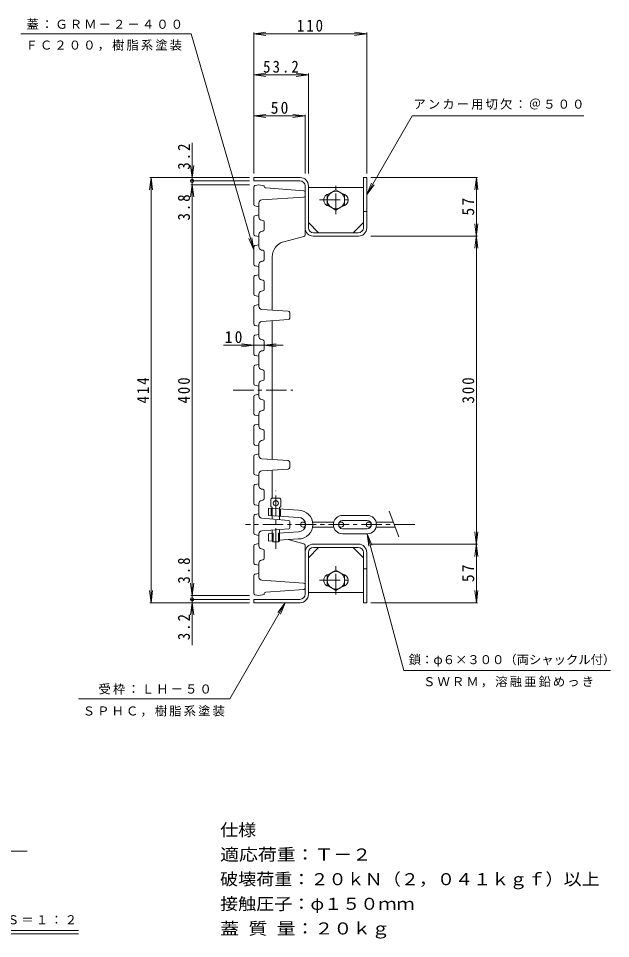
# Model space of a CAD drawing. Units: millimetres, scale not verified. Extents: x -732 to 739, y -549 to 491.
# Drawn here: x 163 to 739, y -405 to 491 of the extents above; entities that cross this region are included whole.
import ezdxf
from ezdxf.enums import TextEntityAlignment as Align

# ---------------------------------------------------------------- set-up
doc = ezdxf.new("R2010")
doc.units = ezdxf.units.MM
doc.header["$LTSCALE"] = 4
doc.header["$PDMODE"] = 32
doc.header["$PDSIZE"] = 3.2
doc.linetypes.add('CHAIN1', pattern=[8, 5, -1, 1, -1])
for name, color, linetype, lineweight in [('0-0_0', 3, 'Continuous', 9), ('0-1', 2, 'Continuous', 9), ('0-5', 7, 'Continuous', 9), ('0-E', 7, 'Continuous', 9), ('0-F', 7, 'Continuous', 9), ('1-3', 4, 'Continuous', 9), ('1-F', 7, 'Continuous', 9)]:
    doc.layers.add(name, color=color, linetype=linetype, lineweight=lineweight)
doc.styles.add('ＭＳ ゴシック', font='')
doc.styles.get('ＭＳ ゴシック').set_extended_font_data('MS Gothic')

msp = doc.modelspace()

# ---------------------------------------------------------------- linework, layer by layer
at = {"layer": '0-0_0'}
for p, q in [((392.072, 309.548), (392.072, 326.488)), ((397.072, 328.718), (393.278, 327.959)), ((397.072, 328.718), (402.072, 327.718)), ((402.072, 327.574), (402.072, 327.718)), ((403.922, 325.579), (440.684, 322.822)), ((399.872, 313.905), (440.672, 316.625)), ((442.072, 279.872), (442.072, 321.326)), ((397.072, 307.318), (393.278, 308.077)), ((397.072, 310.911), (397.072, 297.227)), ((392.072, 280.448), (392.072, 297.088)), ((393.278, 298.559), (397.072, 299.318)), ((399.484, 294.286), (400.866, 294.009)), ((402.072, 284.998), (402.072, 292.538)), ((397.072, 278.218), (393.278, 278.977)), ((397.072, 280.309), (397.072, 268.128)), ((400.866, 283.527), (399.484, 283.25)), ((440.957, 278.422), (421.221, 273.18)), ((393.278, 269.459), (397.072, 270.218)), ((392.072, 251.348), (392.072, 267.988)), ((399.484, 265.186), (400.866, 264.909)), ((402.072, 255.898), (402.072, 263.438)), ((397.072, 251.209), (397.072, 239.028)), ((400.866, 254.427), (399.484, 254.15)), ((410.072, 206.601), (410.072, 258.682)), ((397.072, 249.118), (393.278, 249.877)), ((392.072, 222.248), (392.072, 238.888)), ((393.278, 240.359), (397.072, 241.118)), ((399.484, 236.086), (400.866, 235.809)), ((402.072, 226.798), (402.072, 234.338)), ((400.866, 225.327), (399.484, 225.05)), ((397.072, 220.018), (393.278, 220.777)), ((397.072, 222.109), (397.072, 210.275)), ((392.072, 193.148), (392.072, 209.788)), ((393.278, 211.259), (397.072, 212.018)), ((399.872, 207.281), (425.672, 205.561)), ((399.872, 195.655), (425.672, 197.375)), ((427.072, 204.065), (427.072, 198.871)), ((397.072, 190.918), (393.278, 191.677)), ((397.072, 192.661), (397.072, 180.828)), ((410.072, 61.101), (410.072, 196.335)), ((392.072, 164.048), (392.072, 180.688)), ((393.278, 182.159), (397.072, 182.918)), ((399.484, 177.886), (400.866, 177.609)), ((402.072, 168.598), (402.072, 176.138)), ((397.072, 161.818), (393.278, 162.577)), ((397.072, 163.909), (397.072, 151.727)), ((400.866, 167.127), (399.484, 166.85)), ((393.278, 153.059), (397.072, 153.818)), ((392.072, 134.948), (392.072, 151.588)), ((399.484, 148.786), (400.866, 148.509)), ((402.072, 139.498), (402.072, 147.038)), ((397.072, 122.628), (397.072, 134.809)), ((400.866, 138.027), (399.484, 137.75)), ((397.072, 132.718), (393.278, 133.477)), ((392.072, 122.488), (392.072, 105.848)), ((397.072, 124.718), (393.278, 123.959)), ((399.483, 119.686), (400.866, 119.409)), ((402.072, 110.398), (402.072, 117.938)), ((399.484, 108.65), (400.866, 108.927)), ((393.278, 104.377), (397.072, 103.618)), ((397.072, 105.709), (397.072, 93.527)), ((392.072, 93.388), (392.072, 76.748)), ((397.072, 95.618), (393.278, 94.859)), ((399.484, 90.586), (400.866, 90.309)), ((402.072, 81.298), (402.072, 88.838)), ((393.278, 75.277), (397.072, 74.518)), ((397.072, 64.775), (397.072, 76.609)), ((400.866, 79.827), (399.484, 79.55)), ((392.072, 64.288), (392.072, 47.648)), ((397.072, 66.518), (393.278, 65.759)), ((399.872, 61.781), (425.672, 60.061)), ((427.072, 53.371), (427.072, 58.565)), ((393.278, 46.177), (397.072, 45.418)), ((397.072, 35.328), (397.072, 47.161)), ((399.872, 50.155), (425.672, 51.875)), ((410.072, 50.835), (410.072, 23.445)), ((397.072, 37.418), (393.278, 36.659)), ((392.072, 35.188), (392.072, 18.548)), ((399.484, 32.386), (400.866, 32.109)), ((402.072, 23.098), (402.072, 30.638)), ((397.072, 6.227), (397.072, 18.409)), ((400.866, 21.627), (399.484, 21.35)), ((408.572, 15.508), (408.572, 21.508)), ((416.572, 23.508), (410.572, 23.508)), ((393.278, 17.077), (397.072, 16.318)), ((406.572, 6.758), (406.572, 13.758)), ((406.572, 13.758), (435.572, 11.73)), ((410.072, 14.508), (408.572, 15.508)), ((409.072, 6.583), (409.072, 13.583)), ((410.072, 3.128), (410.072, 14.508)), ((417.072, 2.568), (417.072, 14.508)), ((418.072, 5.953), (418.072, 12.953)), ((523.753, 10.693), (533.475, -14.069)), ((392.072, 6.088), (392.072, -10.552)), ((397.072, 8.318), (393.278, 7.559)), ((426.152, 1.842), (399.833, 3.947)), ((406.572, 6.758), (435.572, 4.73)), ((427.072, 0.845), (427.072, -5.309)), ((442.11, 0.268), (440.072, 0.268)), ((469.926, 0.268), (449.347, 0.268)), ((477.072, 0.268), (475.449, 0.268)), ((502.572, 6.768), (478.572, 6.768)), ((502.572, 1.768), (478.572, 1.768)), ((504.072, 0.268), (505.694, 0.268)), ((511.218, 0.268), (527.846, 0.268)), ((426.152, -6.306), (399.833, -8.411)), ((410.072, -17.977), (410.072, -7.592)), ((417.072, -17.977), (417.072, -7.032)), ((442.11, -4.732), (440.072, -4.732)), ((469.926, -4.732), (449.347, -4.732)), ((477.072, -4.732), (475.449, -4.732)), ((502.572, -6.232), (478.572, -6.232)), ((504.072, -4.732), (505.694, -4.732)), ((511.218, -4.732), (529.809, -4.732)), ((393.278, -12.023), (397.072, -12.782)), ((397.072, -22.872), (397.072, -10.691)), ((406.572, -11.221), (411.072, -10.907)), ((406.572, -18.221), (406.572, -11.221)), ((406.572, -18.221), (411.072, -17.907)), ((411.072, -10.487), (410.072, -10.487)), ((411.072, -18.977), (411.072, -10.487)), ((416.072, -10.557), (435.572, -9.194)), ((416.072, -18.977), (416.072, -10.487)), ((417.072, -10.487), (416.072, -10.487)), ((416.072, -17.557), (435.572, -16.194)), ((440.957, -20.986), (425.553, -16.894)), ((502.572, -11.232), (478.572, -11.232)), ((392.072, -23.012), (392.072, -39.652)), ((397.072, -20.782), (393.278, -21.541)), ((399.484, -25.814), (400.866, -26.091)), ((411.072, -18.977), (410.072, -17.977)), ((416.072, -18.977), (411.072, -18.977)), ((416.072, -18.977), (417.072, -17.977)), ((442.072, -22.435), (442.072, -63.89)), ((402.072, -35.102), (402.072, -27.562)), ((393.278, -41.123), (397.072, -41.882)), ((397.072, -53.475), (397.072, -39.791)), ((400.866, -36.573), (399.484, -36.85)), ((392.072, -52.112), (392.072, -69.052)), ((397.072, -49.882), (393.278, -50.641)), ((399.872, -56.469), (440.672, -59.189)), ((397.072, -71.282), (393.278, -70.523)), ((397.072, -71.282), (402.072, -70.282)), ((402.072, -70.138), (402.072, -70.282)), ((403.922, -68.143), (440.684, -65.386))]:
    msp.add_line(p, q, dxfattribs=at)
at = {"layer": '0-0_0', "linetype": 'CHAIN1'}
for p, q in [((372.072, 128.718), (430.072, 128.718)), ((413.572, -25.767), (413.572, 30.583)), ((548.828, -2.232), (383.9, -2.232))]:
    msp.add_line(p, q, dxfattribs=at)
at = {"layer": '0-0_0'}
msp.add_lwpolyline([(417.072, 14.508), (418.572, 15.508), (418.572, 21.508)], dxfattribs=at)
for centre in [(413.572, 18.508), (440.072, -2.232), (477.072, -2.232), (504.072, -2.232)]:
    msp.add_circle(centre, 2.5, dxfattribs=at)
for centre, radius, start, end in [((393.572, 326.488), 1.5, 101.30992, 180), ((404.072, 327.574), 2, 180, 265.71085), ((440.572, 321.326), 1.5, 0, 85.71085), ((400.072, 310.911), 3, 93.81407, 180), ((440.572, 318.121), 1.5, 273.81407, 0), ((393.572, 309.548), 1.5, 180, 258.69006), ((393.572, 297.088), 1.5, 101.30992, 180), ((400.072, 297.227), 3, 180, 258.69006), ((400.572, 292.538), 1.5, 0, 78.69006), ((393.572, 280.448), 1.5, 180, 258.69006), ((400.072, 280.309), 3, 101.30992, 180), ((400.572, 284.998), 1.5, 281.30992, 0), ((440.572, 279.872), 1.5, 284.87567, 0), ((393.572, 267.988), 1.5, 101.30992, 180), ((425.072, 258.682), 15, 104.87567, 180), ((400.072, 268.128), 3, 180, 258.69006), ((400.572, 263.438), 1.5, 0, 78.69006), ((393.572, 251.348), 1.5, 180, 258.69006), ((400.072, 251.209), 3, 101.30992, 180), ((400.572, 255.898), 1.5, 281.30992, 0), ((393.572, 238.888), 1.5, 101.30992, 180), ((400.072, 239.028), 3, 180, 258.69006), ((400.572, 234.338), 1.5, 0, 78.69006), ((400.072, 222.109), 3, 101.30992, 180), ((400.572, 226.798), 1.5, 281.30992, 0), ((393.572, 222.248), 1.5, 180, 258.69006), ((393.572, 209.788), 1.5, 101.30992, 180), ((400.072, 210.275), 3, 180, 266.18591), ((425.572, 204.065), 1.5, 8.68503, 86.18591), ((425.572, 198.871), 1.5, 273.81407, 0), ((393.572, 193.148), 1.5, 180, 258.69006), ((400.072, 192.661), 3, 93.81407, 180), ((393.572, 180.688), 1.5, 101.30992, 180), ((400.072, 180.828), 3, 180, 258.69006), ((400.572, 176.138), 1.5, 0, 78.69006), ((393.572, 164.048), 1.5, 180, 258.69006), ((400.072, 163.909), 3, 101.30992, 180), ((400.572, 168.598), 1.5, 281.30992, 0), ((393.572, 151.588), 1.5, 101.30992, 180), ((400.072, 151.727), 3, 180, 258.69006), ((400.572, 147.038), 1.5, 0, 78.69006), ((393.572, 134.948), 1.5, 180, 258.69006), ((400.072, 134.809), 3, 101.30992, 180), ((400.572, 139.498), 1.5, 281.30992, 0), ((393.572, 122.488), 1.5, 101.30992, 180), ((400.072, 122.628), 3, 180, 258.68731), ((400.572, 117.938), 1.5, 0, 78.69006), ((400.072, 105.709), 3, 101.30875, 180), ((400.572, 110.398), 1.5, 281.30992, 0), ((393.572, 105.848), 1.5, 180, 258.69006), ((393.572, 93.388), 1.5, 101.30992, 180), ((400.072, 93.527), 3, 180, 258.69006), ((400.572, 88.838), 1.5, 0, 78.69006), ((400.572, 81.298), 1.5, 281.30992, 0), ((393.572, 76.748), 1.5, 180, 258.69006), ((400.072, 76.609), 3, 101.30992, 180), ((393.572, 64.288), 1.5, 101.30992, 180), ((400.072, 64.775), 3, 180, 266.18591), ((425.572, 58.565), 1.5, 359.99998, 86.18591), ((393.572, 47.648), 1.5, 180, 258.69006), ((400.072, 47.161), 3, 93.81407, 180), ((425.572, 53.371), 1.5, 273.81407, 359.99998), ((393.572, 35.188), 1.5, 101.30992, 180), ((400.072, 35.328), 3, 180, 258.69006), ((400.572, 30.638), 1.5, 0, 78.69006), ((393.572, 18.548), 1.5, 180, 258.69006), ((400.072, 18.409), 3, 101.30992, 180), ((400.572, 23.098), 1.5, 281.30992, 0), ((410.572, 21.508), 2, 90, 180), ((416.572, 21.508), 2, 0, 90), ((435.572, -2.232), 14, 270, 90), ((393.572, 6.088), 1.5, 101.30992, 180), ((400.072, 6.938), 3, 180, 265.42607), ((426.072, 0.845), 1, 0, 85.42607), ((435.572, -2.232), 7, 270, 90), ((478.572, -2.232), 9, 90, 270), ((478.572, -2.232), 4, 90, 270), ((502.572, -2.232), 9, 270, 90), ((502.572, -2.232), 4, 270, 90), ((400.072, -11.402), 3, 94.57391, 180), ((426.072, -5.309), 1, 274.57391, 0), ((393.572, -10.552), 1.5, 180, 258.69006), ((393.572, -23.012), 1.5, 101.30992, 180), ((400.072, -22.872), 3, 180, 258.69006), ((400.572, -27.562), 1.5, 0, 78.69006), ((440.572, -22.435), 1.5, 1.40329, 75.12431), ((400.572, -35.102), 1.5, 281.30992, 0), ((393.572, -39.652), 1.5, 180, 258.69006), ((400.072, -39.791), 3, 101.30992, 180), ((393.572, -52.112), 1.5, 101.30992, 180), ((400.072, -53.475), 3, 180, 266.18591), ((440.572, -60.685), 1.5, 1.40329, 86.18591), ((393.572, -69.052), 1.5, 180, 258.69006), ((404.072, -70.138), 2, 94.28914, 180), ((440.572, -63.89), 1.5, 274.28914, 0)]:
    msp.add_arc(centre, radius, start, end, dxfattribs=at)
at = {"layer": '0-1'}
for p, q in [((392.072, 332.518), (392.072, 335.718)), ((392.072, 335.718), (437.272, 335.718)), ((392.072, 332.518), (437.072, 332.518)), ((498.872, 335.718), (502.072, 335.718)), ((498.872, 286.918), (498.872, 335.718)), ((502.072, 286.718), (502.072, 335.718)), ((442.072, 327.518), (442.072, 286.718)), ((445.272, 286.918), (445.272, 327.718)), ((445.272, 325.918), (498.872, 325.918)), ((498.872, 302.718), (502.072, 302.718)), ((455.272, 281.918), (445.272, 291.918)), ((488.872, 281.918), (498.872, 291.918)), ((450.072, 278.718), (494.072, 278.718)), ((450.272, 281.918), (493.872, 281.918)), ((455.272, -24.482), (445.272, -34.482)), ((450.072, -21.282), (494.072, -21.282)), ((450.272, -24.482), (493.872, -24.482)), ((488.872, -24.482), (498.872, -34.482)), ((442.072, -29.282), (442.072, -70.082)), ((445.272, -29.482), (445.272, -70.282)), ((498.872, -29.482), (498.872, -78.282)), ((502.072, -29.282), (502.072, -78.282)), ((463.585, -51.582), (472.072, -46.682)), ((463.585, -61.382), (463.585, -51.582)), ((472.072, -46.682), (480.559, -51.582)), ((480.559, -51.582), (480.559, -61.382)), ((498.872, -45.282), (502.072, -45.282)), ((472.072, -66.282), (463.585, -61.382)), ((480.559, -61.382), (472.072, -66.282)), ((445.272, -68.482), (498.872, -68.482)), ((392.072, -75.082), (437.072, -75.082)), ((392.072, -75.082), (392.072, -78.282)), ((392.072, -78.282), (437.272, -78.282)), ((498.872, -78.282), (502.072, -78.282))]:
    msp.add_line(p, q, dxfattribs=at)
at = {"layer": '0-1', "linetype": 'CHAIN1'}
for p, q in [((472.072, 300.118), (472.072, 327.718)), ((456.072, 313.918), (488.072, 313.918)), ((472.072, -70.282), (472.072, -42.682)), ((456.072, -56.482), (488.072, -56.482))]:
    msp.add_line(p, q, dxfattribs=at)
at = {"layer": '0-1'}
msp.add_lwpolyline([(480.559, 309.018), (480.559, 318.818), (472.072, 323.718), (463.585, 318.818), (463.585, 309.018), (472.072, 304.118)], close=True, dxfattribs=at)
for centre in [(472.072, 313.918), (472.072, -56.482)]:
    msp.add_circle(centre, 8.5, dxfattribs=at)
for centre, radius, start, end in [((437.072, 327.518), 5, 0, 90), ((437.272, 327.718), 8, 0, 90), ((466.072, 313.918), 6, 96.13597, 263.86401), ((478.072, 313.918), 6, 276.13597, 83.86401), ((450.272, 286.918), 5, 180, 270), ((493.872, 286.918), 5, 270, 0), ((450.072, 286.718), 8, 180, 270), ((494.072, 286.718), 8, 270, 0), ((450.072, -29.282), 8, 89.99998, 180), ((450.272, -29.482), 5, 90, 180), ((493.872, -29.482), 5, 0, 90), ((494.072, -29.282), 8, 0, 90), ((466.072, -56.482), 6, 96.13597, 263.86401), ((478.072, -56.482), 6, 276.13597, 83.86401), ((437.072, -70.082), 5, 270, 0), ((437.272, -70.282), 8, 270, 0)]:
    msp.add_arc(centre, radius, start, end, dxfattribs=at)
at = {"layer": '0-5'}
for q in [(538.193, -144.171), (507.164, -22.318), (504.138, -23.129)]:
    msp.add_line((502.572, -11.232), q, dxfattribs=at)
at = {"layer": '0-E'}
for p, q in [((502.072, 319.218), (506.664, 330.305)), ((502.072, 319.218), (509.377, 328.738)), ((392.072, 265.272), (387.255, 276.263)), ((392.072, 265.272), (390.264, 277.135)), ((422.756, -78.282), (415.451, -87.802)), ((538.193, -144.171), (739.492, -144.171)), ((221.5, -171.883), (368.715, -171.883))]:
    msp.add_line(p, q, dxfattribs=at)
for points in [[(392.072, 265.272), (331.069, 475.718), (165.176, 475.718)], [(502.072, 319.218), (546.239, 395.718), (713.588, 395.718)], [(368.715, -171.883), (422.756, -78.282), (418.163, -89.368)]]:
    msp.add_lwpolyline(points, dxfattribs=at)
at = {"layer": '0-F'}
for p, q in [((392.072, 475.718), (403.969, 477.285)), ((392.072, 339.718), (392.072, 476.918)), ((392.072, 475.718), (502.072, 475.718)), ((392.072, 475.718), (403.969, 474.152)), ((502.072, 475.718), (490.175, 477.285)), ((502.072, 475.718), (490.175, 474.152)), ((502.072, 339.718), (502.072, 476.918)), ((392.072, 435.718), (403.969, 437.285)), ((392.072, 435.718), (445.272, 435.718)), ((392.072, 435.718), (403.969, 434.152)), ((445.272, 435.718), (433.374, 437.285)), ((445.272, 435.718), (433.374, 434.152)), ((445.272, 339.718), (445.272, 436.918)), ((392.072, 395.718), (403.969, 397.284)), ((392.072, 395.718), (442.072, 395.718)), ((392.072, 395.718), (403.969, 394.152)), ((442.072, 395.718), (430.174, 397.284)), ((442.072, 395.718), (430.174, 394.152)), ((442.072, 339.718), (442.072, 396.918)), ((332.072, -119.622), (332.072, 369.639)), ((332.072, 335.718), (330.506, 347.616)), ((332.072, 335.718), (333.638, 347.616)), ((292.072, 335.718), (290.506, 323.821)), ((388.072, 335.718), (290.872, 335.718)), ((292.072, -78.282), (292.072, 335.718)), ((292.072, 335.718), (293.638, 323.821)), ((388.072, 332.518), (330.872, 332.518)), ((506.072, 335.718), (610.028, 335.718)), ((608.828, 335.718), (607.262, 323.821)), ((608.828, -78.282), (608.828, 335.718)), ((608.828, 335.718), (610.394, 323.821)), ((332.072, 328.718), (330.506, 316.821)), ((388.072, 328.718), (330.872, 328.718)), ((332.072, 328.718), (333.638, 316.821)), ((610.394, 290.615), (607.262, 266.821)), ((607.262, 290.615), (610.394, 266.821)), ((506.072, 278.718), (610.028, 278.718)), ((420.608, 172.368), (362.74, 172.368)), ((392.072, 172.368), (380.175, 173.934)), ((392.072, 172.368), (380.175, 170.802)), ((402.072, 172.368), (413.969, 173.934)), ((402.072, 172.368), (413.969, 170.802)), ((610.394, -9.384), (607.262, -33.179)), ((607.262, -9.384), (610.394, -33.179)), ((506.072, -21.282), (610.028, -21.282)), ((332.072, -71.282), (330.506, -59.385)), ((332.072, -71.282), (333.638, -59.385)), ((292.072, -78.282), (290.506, -66.385)), ((292.072, -78.282), (293.638, -66.385)), ((388.072, -71.282), (330.872, -71.282)), ((608.828, -78.282), (607.262, -66.384)), ((608.828, -78.282), (610.394, -66.384)), ((388.072, -78.282), (290.872, -78.282)), ((332.072, -78.282), (330.506, -90.179)), ((388.072, -75.082), (330.872, -75.082)), ((332.072, -78.282), (333.638, -90.179)), ((506.072, -78.282), (610.028, -78.282))]:
    msp.add_line(p, q, dxfattribs=at)
for p in [(332.072, 332.518), (332.072, -75.082)]:
    msp.add_point(p, dxfattribs=at)
at = {"layer": '1-3'}
msp.add_line((117.365, -320.404), (171.365, -320.404), dxfattribs=at)
at = {"layer": '1-F'}
for p, q in [((-18.858, -397.567), (221.588, -397.567)), ((-18.858, -400.771), (221.588, -400.771))]:
    msp.add_line(p, q, dxfattribs=at)

# ---------------------------------------------------------------- texts
at = {"layer": '0-E', "style": 'ＭＳ ゴシック'}
msp.add_text('鎖：φ６×３００（両シャックル付）', height=8.798, dxfattribs=at).set_placement((542.968, -140.794), align=Align.BOTTOM_LEFT)
at = {"layer": '0-E', "char_height": 8.798, "attachment_point": 7, "style": 'ＭＳ ゴシック'}
for s, insert in [('\\T1.17;蓋：ＧＲＭ－２－４００', (170.836, 480.126)), ('\\T1.17;ＦＣ２００，樹脂系塗装', (169.884, 459.069)), ('\\T1.17;アンカー用切欠：＠５００', (547.588, 401.811)), ('\\T1.17;ＳＷＲＭ，溶融亜鉛めっき', (556.951, -160.862)), ('\\T1.17;受枠：ＬＨ－５０', (240.953, -167.73)), ('\\T1.17;ＳＰＨＣ，樹脂系塗装', (225.562, -189.421))]:
    msp.add_mtext(s, dxfattribs=dict(at, insert=insert))
at = {"layer": '0-F', "color": 2, "style": 'ＭＳ ゴシック'}
for s, width, p in [('仕様', 1.1, (359.288, -308.942)), ('適応荷重：Ｔ－２', 1.15, (359.288, -332.942)), ('破壊荷重：２０ｋＮ（２，０４１ｋｇｆ）以上', 1.1, (359.288, -356.942)), ('接触圧子：φ１５０ｍｍ', 1.1, (359.288, -380.942)), ('蓋 質 量：２０ｋｇ', 1.15, (359.288, -404.942))]:
    msp.add_text(s, height=11.73, dxfattribs=dict(at, width=width)).set_placement(p, align=Align.BOTTOM_LEFT)
at = {"layer": '0-F', "color": 2, "char_height": 11.73, "attachment_point": 7, "style": 'ＭＳ ゴシック'}
for s, insert in [('\\T1.27;\\W0.9;110', (434.072, 477.718)), ('\\T1.28;\\W0.9;53.2', (401.172, 437.718)), ('\\T1.27;\\W0.95;50', (408.572, 397.718)), ('\\T1.27;\\W0.95;10', (363.825, 174.368))]:
    msp.add_mtext(s, dxfattribs=dict(at, insert=insert))
at = {"layer": '0-F', "color": 2, "char_height": 11.73, "attachment_point": 7, "rotation": 90, "style": 'ＭＳ ゴシック'}
for s, insert in [('\\T1.27;\\W0.9;3.2', (330.072, 343.42)), ('\\T1.27;\\W0.9;3.8', (330.072, 293.925)), ('\\T1.27;\\W0.95;57', (606.828, 298.718)), ('\\T1.27;\\W0.9;414', (290.072, 115.718)), ('\\T1.27;\\W0.9;400', (330.072, 115.718)), ('\\T1.27;\\W0.9;300', (606.828, 115.718)), ('\\T1.27;\\W0.9;3.8', (330.072, -59.674)), ('\\T1.27;\\W0.95;57', (606.828, -58.282)), ('\\T1.27;\\W0.9;3.2', (330.072, -114.797))]:
    msp.add_mtext(s, dxfattribs=dict(at, insert=insert))
at = {"layer": '1-F', "insert": (-16.635, -392.494), "char_height": 8.798, "attachment_point": 7, "style": 'ＭＳ ゴシック'}
msp.add_mtext('\\T1.17;アンカー用切欠部詳細図\u3000Ｓ＝１：２', dxfattribs=at)

doc.saveas('drawing.dxf')
